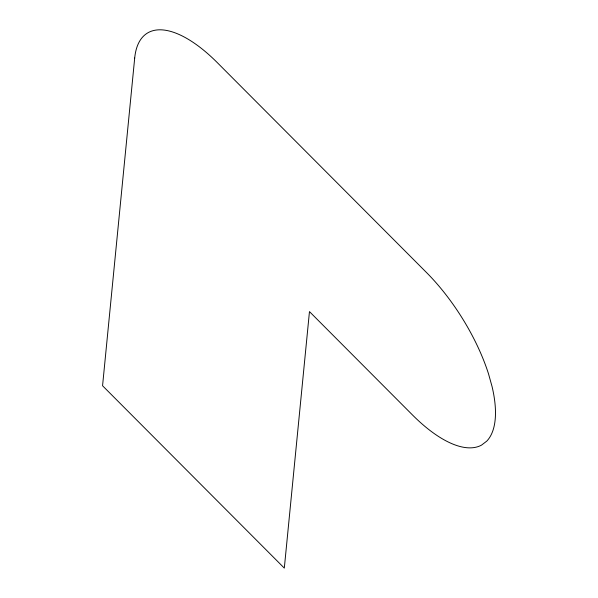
<?xml version="1.0" encoding="UTF-8"?>
<svg xmlns="http://www.w3.org/2000/svg" width="598" height="598" viewBox="0 0 598 598"><rect width="100%" height="100%" fill="white"/><g stroke="black" fill="none" stroke-linecap="round" stroke-linejoin="round"><path stroke-width="0.9" d="M134.7 58.028L102.564 385.762L284.312 568.1L309.465 311.61L412.456 414.937A118.957 49.821 57.9 0 0 481.532 445.114L486.735 441.152A118.957 49.821 57.9 0 0 492.079 386.622L488.521 373.862A118.957 49.821 57.9 0 0 426.426 272.449L217.418 62.753A118.957 49.821 57.9 0 0 134.7 58.028"/></g></svg>
